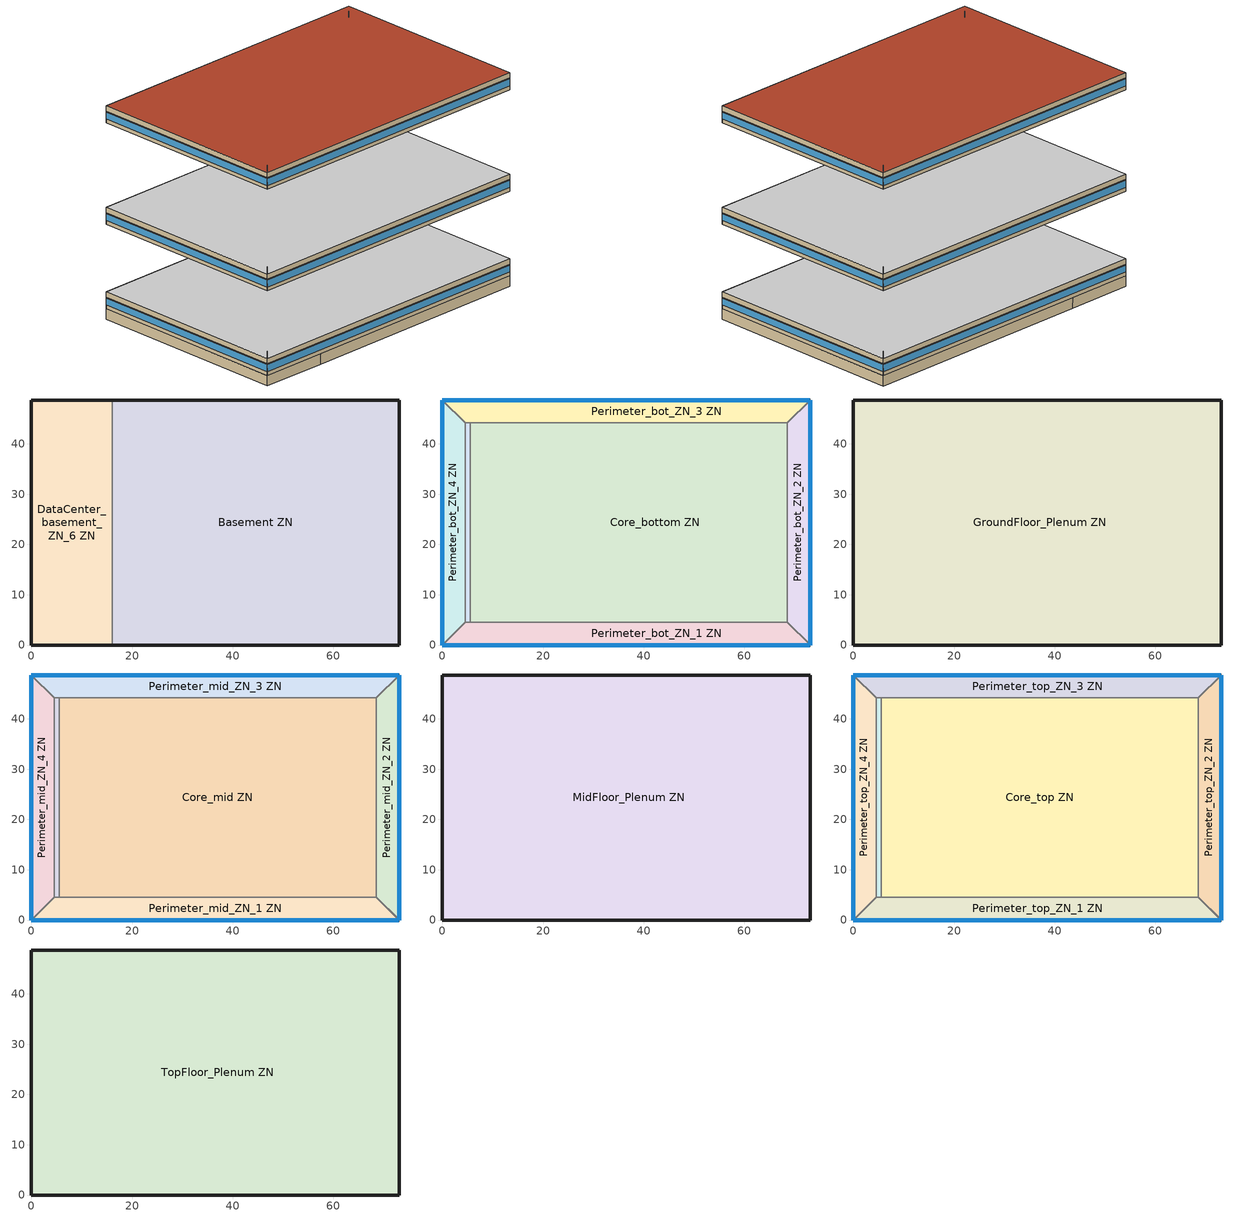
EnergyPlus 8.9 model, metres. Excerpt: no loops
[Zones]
Basement ZN
 floor ground (Basement Floor construction): 73.11,48.74 73.11,0 16.08,0 16.08,48.74 z-2.44
 wall ground (Basement Wall construction): 16.08,0 73.11,0 73.11,48.74 16.08,48.74 z-2.44:0
 wall to DataCenter_basement_ZN_6 ZN (Typical Interior Wall): 16.08,48.74 16.08,0 z-2.44:0
DataCenter_basement_ZN_6 ZN
 floor ground (Basement Floor construction): 16.08,48.74 16.08,0 0,0 0,48.74 z-2.44
 wall ground (Basement Wall construction): 16.08,48.74 0,48.74 0,0 16.08,0 z-2.44:0
Core_bottom ZN
 floor to Basement ZN (Typical Interior Floor): 68.53,44.16 68.53,4.57 16.08,4.57 16.08,44.16 z0
 floor to DataCenter_basement_ZN_6 ZN (Typical Interior Floor): 16.08,44.16 16.08,4.57 5.49,4.57 5.49,44.16 z0
 wall to Perimeter_bot_ZN_2 ZN (Typical Interior Wall): 68.53,4.57 68.53,44.16 z0:2.74
 wall to Perimeter_bot_ZN_3 ZN (Typical Interior Wall): 68.53,44.16 5.49,44.16 z0:2.74
 wall to Perimeter_bot_ZN_1 ZN (Typical Interior Wall): 5.49,4.57 68.53,4.57 z0:2.74
 wall to DataCenter_bot_ZN_6 ZN (Typical Interior Wall): 5.49,44.16 5.49,4.57 z0:2.74
DataCenter_bot_ZN_6 ZN
 floor to DataCenter_basement_ZN_6 ZN (Typical Interior Floor): 5.49,44.16 5.49,4.57 4.57,4.57 4.57,44.16 z0
 wall to Perimeter_bot_ZN_3 ZN (Typical Interior Wall): 5.49,44.16 4.57,44.16 z0:2.74
 wall to Perimeter_bot_ZN_1 ZN (Typical Interior Wall): 4.57,4.57 5.49,4.57 z0:2.74
 wall to Perimeter_bot_ZN_4 ZN (Typical Interior Wall): 4.57,44.16 4.57,4.57 z0:2.74
Perimeter_bot_ZN_1 ZN
 floor to DataCenter_basement_ZN_6 ZN (Typical Interior Floor): 16.08,4.57 16.08,0 0,0 4.57,4.57 z0
 floor to Basement ZN (Typical Interior Floor): 68.53,4.57 73.11,0 16.08,0 16.08,4.57 z0
 wall outside (Typical Insulated Exterior Mass Wall R-6.62): 0,0 73.11,0 z0:2.74
 wall to Perimeter_bot_ZN_2 ZN (Typical Interior Wall): 73.11,0 68.53,4.57 z0:2.74
 wall to Perimeter_bot_ZN_4 ZN (Typical Interior Wall): 4.57,4.57 0,0 z0:2.74
 window (U 0.72 SHGC 0.25 Sgl Ref-B-M Tint 6mm): 0,0 73.11,0 z0.91:2.5
Perimeter_bot_ZN_2 ZN
 floor to Basement ZN (Typical Interior Floor): 73.11,48.74 73.11,0 68.53,4.57 68.53,44.16 z0
 wall outside (Typical Insulated Exterior Mass Wall R-6.62): 73.11,0 73.11,48.74 z0:2.74
 wall to Perimeter_bot_ZN_3 ZN (Typical Interior Wall): 73.11,48.74 68.53,44.16 z0:2.74
 window (U 0.72 SHGC 0.25 Sgl Ref-B-M Tint 6mm): 73.11,0 73.11,48.74 z0.91:2.5
Perimeter_bot_ZN_3 ZN
 floor to DataCenter_basement_ZN_6 ZN (Typical Interior Floor): 16.08,48.74 16.08,44.16 4.57,44.16 0,48.74 z0
 floor to Basement ZN (Typical Interior Floor): 73.11,48.74 68.53,44.16 16.08,44.16 16.08,48.74 z0
 wall outside (Typical Insulated Exterior Mass Wall R-6.62): 73.11,48.74 0,48.74 z0:2.74
 wall to Perimeter_bot_ZN_4 ZN (Typical Interior Wall): 0,48.74 4.57,44.16 z0:2.74
 window (U 0.72 SHGC 0.25 Sgl Ref-B-M Tint 6mm): 73.11,48.74 0,48.74 z0.91:2.5
Perimeter_bot_ZN_4 ZN
 floor to DataCenter_basement_ZN_6 ZN (Typical Interior Floor): 0,48.74 4.57,44.16 4.57,4.57 0,0 z0
 wall outside (Typical Insulated Exterior Mass Wall R-6.62): 0,48.74 0,0 z0:2.74
 window (U 0.72 SHGC 0.25 Sgl Ref-B-M Tint 6mm): 0,48.74 0,0 z0.91:2.5
GroundFloor_Plenum ZN
 floor to Core_bottom ZN (Typical Interior Floor): 68.53,44.16 68.53,4.57 5.49,4.57 5.49,44.16 z2.74
 floor to DataCenter_bot_ZN_6 ZN (Typical Interior Floor): 5.49,44.16 5.49,4.57 4.57,4.57 4.57,44.16 z2.74
 floor to Perimeter_bot_ZN_1 ZN (Typical Interior Floor): 68.53,4.57 73.11,0 0,0 4.57,4.57 z2.74
 floor to Perimeter_bot_ZN_2 ZN (Typical Interior Floor): 73.11,48.74 73.11,0 68.53,4.57 68.53,44.16 z2.74
 floor to Perimeter_bot_ZN_3 ZN (Typical Interior Floor): 73.11,48.74 68.53,44.16 4.57,44.16 0,48.74 z2.74
 floor to Perimeter_bot_ZN_4 ZN (Typical Interior Floor): 0,48.74 4.57,44.16 4.57,4.57 0,0 z2.74
 wall outside (Typical Insulated Exterior Mass Wall R-6.62): 73.11,0 73.11,48.74 0,48.74 0,0 73.11,0 z2.74:3.96
 ceiling adiabatic (Floor Adiabatic construction): 73.11,0 73.11,48.74 0,48.74 0,0 z3.96
Core_mid ZN
 floor adiabatic (Floor Adiabatic construction): 68.53,44.16 68.53,4.57 5.49,4.57 5.49,44.16 z19.82
 wall to Perimeter_mid_ZN_2 ZN (Typical Interior Wall): 68.53,4.57 68.53,44.16 z19.82:22.56
 wall to Perimeter_mid_ZN_3 ZN (Typical Interior Wall): 68.53,44.16 5.49,44.16 z19.82:22.56
 wall to Perimeter_mid_ZN_1 ZN (Typical Interior Wall): 5.49,4.57 68.53,4.57 z19.82:22.56
 wall to DataCenter_mid_ZN_6 ZN (Typical Interior Wall): 5.49,44.16 5.49,4.57 z19.82:22.56
DataCenter_mid_ZN_6 ZN
 floor adiabatic (Floor Adiabatic construction): 5.49,44.16 5.49,4.57 4.57,4.57 4.57,44.16 z19.82
 wall to Perimeter_mid_ZN_3 ZN (Typical Interior Wall): 5.49,44.16 4.57,44.16 z19.82:22.56
 wall to Perimeter_mid_ZN_1 ZN (Typical Interior Wall): 4.57,4.57 5.49,4.57 z19.82:22.56
 wall to Perimeter_mid_ZN_4 ZN (Typical Interior Wall): 4.57,44.16 4.57,4.57 z19.82:22.56
Perimeter_mid_ZN_1 ZN
 floor adiabatic (Floor Adiabatic construction): 68.53,4.57 73.11,0 0,0 4.57,4.57 z19.82
 wall outside (Typical Insulated Exterior Mass Wall R-6.62): 0,0 73.11,0 z19.82:22.56
 wall to Perimeter_mid_ZN_2 ZN (Typical Interior Wall): 73.11,0 68.53,4.57 z19.82:22.56
 wall to Perimeter_mid_ZN_4 ZN (Typical Interior Wall): 4.57,4.57 0,0 z19.82:22.56
 window (U 0.72 SHGC 0.25 Sgl Ref-B-M Tint 6mm): 0,0 73.11,0 z20.73:22.32
Perimeter_mid_ZN_2 ZN
 floor adiabatic (Floor Adiabatic construction): 73.11,48.74 73.11,0 68.53,4.57 68.53,44.16 z19.82
 wall outside (Typical Insulated Exterior Mass Wall R-6.62): 73.11,0 73.11,48.74 z19.82:22.56
 wall to Perimeter_mid_ZN_3 ZN (Typical Interior Wall): 73.11,48.74 68.53,44.16 z19.82:22.56
 window (U 0.72 SHGC 0.25 Sgl Ref-B-M Tint 6mm): 73.11,0 73.11,48.74 z20.73:22.32
Perimeter_mid_ZN_3 ZN
 floor adiabatic (Floor Adiabatic construction): 73.11,48.74 68.53,44.16 4.57,44.16 0,48.74 z19.82
 wall outside (Typical Insulated Exterior Mass Wall R-6.62): 73.11,48.74 0,48.74 z19.82:22.56
 wall to Perimeter_mid_ZN_4 ZN (Typical Interior Wall): 0,48.74 4.57,44.16 z19.82:22.56
 window (U 0.72 SHGC 0.25 Sgl Ref-B-M Tint 6mm): 73.11,48.74 0,48.74 z20.73:22.32
Perimeter_mid_ZN_4 ZN
 floor adiabatic (Floor Adiabatic construction): 0,48.74 4.57,44.16 4.57,4.57 0,0 z19.82
 wall outside (Typical Insulated Exterior Mass Wall R-6.62): 0,48.74 0,0 z19.82:22.56
 window (U 0.72 SHGC 0.25 Sgl Ref-B-M Tint 6mm): 0,48.74 0,0 z20.73:22.32
MidFloor_Plenum ZN
 floor to Core_mid ZN (Typical Interior Floor): 68.53,44.16 68.53,4.57 5.49,4.57 5.49,44.16 z22.56
 floor to DataCenter_mid_ZN_6 ZN (Typical Interior Floor): 5.49,44.16 5.49,4.57 4.57,4.57 4.57,44.16 z22.56
 floor to Perimeter_mid_ZN_1 ZN (Typical Interior Floor): 68.53,4.57 73.11,0 0,0 4.57,4.57 z22.56
 floor to Perimeter_mid_ZN_2 ZN (Typical Interior Floor): 73.11,48.74 73.11,0 68.53,4.57 68.53,44.16 z22.56
 floor to Perimeter_mid_ZN_3 ZN (Typical Interior Floor): 73.11,48.74 68.53,44.16 4.57,44.16 0,48.74 z22.56
 floor to Perimeter_mid_ZN_4 ZN (Typical Interior Floor): 0,48.74 4.57,44.16 4.57,4.57 0,0 z22.56
 wall outside (Typical Insulated Exterior Mass Wall R-6.62): 73.11,0 73.11,48.74 0,48.74 0,0 73.11,0 z22.56:23.78
 ceiling adiabatic (Floor Adiabatic construction): 73.11,0 73.11,48.74 0,48.74 0,0 z23.78
Core_top ZN
 floor adiabatic (Floor Adiabatic construction): 68.53,44.16 68.53,4.57 5.49,4.57 5.49,44.16 z43.6
 wall to Perimeter_top_ZN_2 ZN (Typical Interior Wall): 68.53,4.57 68.53,44.16 z43.6:46.34
 wall to Perimeter_top_ZN_3 ZN (Typical Interior Wall): 68.53,44.16 5.49,44.16 z43.6:46.34
 wall to Perimeter_top_ZN_1 ZN (Typical Interior Wall): 5.49,4.57 68.53,4.57 z43.6:46.34
 wall to DataCenter_top_ZN_6 ZN (Typical Interior Wall): 5.49,44.16 5.49,4.57 z43.6:46.34
DataCenter_top_ZN_6 ZN
 floor adiabatic (Floor Adiabatic construction): 5.49,44.16 5.49,4.57 4.57,4.57 4.57,44.16 z43.6
 wall to Perimeter_top_ZN_3 ZN (Typical Interior Wall): 5.49,44.16 4.57,44.16 z43.6:46.34
 wall to Perimeter_top_ZN_1 ZN (Typical Interior Wall): 4.57,4.57 5.49,4.57 z43.6:46.34
 wall to Perimeter_top_ZN_4 ZN (Typical Interior Wall): 4.57,44.16 4.57,4.57 z43.6:46.34
Perimeter_top_ZN_1 ZN
 floor adiabatic (Floor Adiabatic construction): 68.53,4.57 73.11,0 0,0 4.57,4.57 z43.6
 wall outside (Typical Insulated Exterior Mass Wall R-6.62): 0,0 73.11,0 z43.6:46.34
 wall to Perimeter_top_ZN_2 ZN (Typical Interior Wall): 73.11,0 68.53,4.57 z43.6:46.34
 wall to Perimeter_top_ZN_4 ZN (Typical Interior Wall): 4.57,4.57 0,0 z43.6:46.34
 window (U 0.72 SHGC 0.25 Sgl Ref-B-M Tint 6mm): 0,0 73.11,0 z44.51:46.1
Perimeter_top_ZN_2 ZN
 floor adiabatic (Floor Adiabatic construction): 73.11,48.74 73.11,0 68.53,4.57 68.53,44.16 z43.6
 wall outside (Typical Insulated Exterior Mass Wall R-6.62): 73.11,0 73.11,48.74 z43.6:46.34
 wall to Perimeter_top_ZN_3 ZN (Typical Interior Wall): 73.11,48.74 68.53,44.16 z43.6:46.34
 window (U 0.72 SHGC 0.25 Sgl Ref-B-M Tint 6mm): 73.11,0 73.11,48.74 z44.51:46.1
Perimeter_top_ZN_3 ZN
 floor adiabatic (Floor Adiabatic construction): 73.11,48.74 68.53,44.16 4.57,44.16 0,48.74 z43.6
 wall outside (Typical Insulated Exterior Mass Wall R-6.62): 73.11,48.74 0,48.74 z43.6:46.34
 wall to Perimeter_top_ZN_4 ZN (Typical Interior Wall): 0,48.74 4.57,44.16 z43.6:46.34
 window (U 0.72 SHGC 0.25 Sgl Ref-B-M Tint 6mm): 73.11,48.74 0,48.74 z44.51:46.1
Perimeter_top_ZN_4 ZN
 floor adiabatic (Floor Adiabatic construction): 0,48.74 4.57,44.16 4.57,4.57 0,0 z43.6
 wall outside (Typical Insulated Exterior Mass Wall R-6.62): 0,48.74 0,0 z43.6:46.34
 window (U 0.72 SHGC 0.25 Sgl Ref-B-M Tint 6mm): 0,48.74 0,0 z44.51:46.1
TopFloor_Plenum ZN
 floor to Core_top ZN (Typical Interior Floor): 68.53,44.16 68.53,4.57 5.49,4.57 5.49,44.16 z46.34
 floor to DataCenter_top_ZN_6 ZN (Typical Interior Floor): 5.49,44.16 5.49,4.57 4.57,4.57 4.57,44.16 z46.34
 floor to Perimeter_top_ZN_1 ZN (Typical Interior Floor): 68.53,4.57 73.11,0 0,0 4.57,4.57 z46.34
 floor to Perimeter_top_ZN_2 ZN (Typical Interior Floor): 73.11,48.74 73.11,0 68.53,4.57 68.53,44.16 z46.34
 floor to Perimeter_top_ZN_3 ZN (Typical Interior Floor): 73.11,48.74 68.53,44.16 4.57,44.16 0,48.74 z46.34
 floor to Perimeter_top_ZN_4 ZN (Typical Interior Floor): 0,48.74 4.57,44.16 4.57,4.57 0,0 z46.34
 wall outside (Typical Insulated Exterior Mass Wall R-6.62): 73.11,0 73.11,48.74 0,48.74 0,0 73.11,0 z46.34:47.56
 roof outside (Typical IEAD Roof - Highly Reflective R-20.83): 73.11,0 73.11,48.74 0,48.74 0,0 z47.56
[Building]
Large Office ASHRAE 169-2006-2A: North Axis {deg}=0; Terrain=City; Loads Convergence Tolerance Value=0.04; Temperature Convergence Tolerance Value {deltaC}=0.2; Solar Distribution=FullInteriorAndExterior; Maximum Number of Warmup Days=25; Minimum Number of Warmup Days=6
[Site:Location]
Houston Bush Intercontinental_TX_USA: Latitude {deg}=30; Longitude {deg}=-95.37; Time Zone {hr}=-6; Elevation {m}=29
[Site:GroundTemperature:BuildingSurface]
19.527, 19.502, 19.536, 19.598, 20.002, 21.64, 22.225, 22.375, 21.449, 20.121, 19.802, 19.633
[Site:WaterMainsTemperature]
Calculation Method=Correlation; Annual Average Outdoor Air Temperature {C}=20.3167; Maximum Difference In Monthly Average Outdoor Air Temperatures {deltaC}=17.8
[SizingPeriod:DesignDay] Day of Month=21; Dry-Bulb Temperature Range Modifier Type=DefaultMultipliers; Humidity Condition Type=Wetbulb; Barometric Pressure {Pa}=100977; Rain Indicator=No; Snow Indicator=No; Daylight Saving Time Indicator=No
Name | Month | Day Type | Maximum Dry-Bulb Temperature {C} | Daily Dry-Bulb Temperature Range {deltaC} | Wetbulb or DewPoint at Maximum Dry-Bulb {C} | Wind Speed {m/s} | Wind Direction {deg} | Solar Model Indicator | ASHRAE Clear Sky Optical Depth for Beam Irradiance (taub) | ASHRAE Clear Sky Optical Depth for Diffuse Irradiance (taud) | Sky Clearness
Houston Bush Intercontinental Ann Clg .4% Condns DB=>MWB | 7 | SummerDesignDay | 36 | 10.1 | 24.8 | 3.5 | 170 | ASHRAETau | 0.499 | 1.97
Houston Bush Intercontinental Ann Htg 99.6% Condns DB | 1 | WinterDesignDay | -1.6 | 0 | -1.6 | 2.8 | 0 | ASHRAEClearSky |  |  | 0
[Material]
Name | Roughness | Thickness {m} | Conductivity {W/m-K} | Density {kg/m3} | Specific Heat {J/kg-K} | Thermal Absorptance | Solar Absorptance | Visible Absorptance
1/2IN Gypsum | Smooth | 0.0127 | 0.16 | 784.9 | 830 | 0.9 | 0.4 | 0.4
100mm Normalweight concrete floor | MediumSmooth | 0.1016 | 2.31 | 2322 | 832 | 0.9 | 0.7 | 0.7
1IN Stucco | Smooth | 0.0253 | 0.6918 | 1858 | 837 | 0.9 | 0.7 | 0.92
8IN CONCRETE HW RefBldg | Rough | 0.2032 | 1.311 | 2240 | 836.8 | 0.9 | 0.7 | 0.7
G01 13mm gypsum board | Smooth | 0.0127 | 0.16 | 800 | 1090 | 0.9 | 0.7 | 0.5
M10 200mm concrete block basement wall | MediumRough | 0.2032 | 1.326 | 1842 | 912 | 0.9 | 0.7 | 0.7
Metal Roof Surface | Smooth | 0.0008 | 45.28 | 7824 | 500 | 0.9 | 0.7 | 0.7
Roof Membrane - Highly Reflective | VeryRough | 0.0095 | 0.16 | 1121.29 | 1460 | 0.75 | 0.45 | 0.7
Std Wood 6inch | MediumSmooth | 0.15 | 0.12 | 540 | 1210 | 0.9 | 0.7 | 0.7
[Material:NoMass] Thermal Absorptance=0.9; Solar Absorptance=0.7
Name | Roughness | Thermal Resistance {m2-K/W} | Visible Absorptance
CP02 CARPET PAD | VeryRough | 0.21648 | 0.8
Nonres_Floor_Insulation | MediumSmooth | 2.88292 | 0.7
Typical Insulation R-19.72 | Smooth | 3.4722 | 0.7
Typical Insulation R-4.23 | Smooth | 0.745657 | 0.7
[WindowMaterial:Glazing]
REF B TINT MID 6MM: Optical Data Type=SpectralAverage; Thickness {m}=0.006; Solar Transmittance at Normal Incidence=0.1; Front Side Solar Reflectance at Normal Incidence=0.11; Back Side Solar Reflectance at Normal Incidence=0.41; Visible Transmittance at Normal Incidence=0.13; Front Side Visible Reflectance at Normal Incidence=0.1; Back Side Visible Reflectance at Normal Incidence=0.32; Infrared Transmittance at Normal Incidence=0; Front Side Infrared Hemispherical Emissivity=0.84; Back Side Infrared Hemispherical Emissivity=0.45; Conductivity {W/m-K}=0.9; Dirt Correction Factor for Solar and Visible Transmittance=1; Solar Diffusing=No
[Construction]
Basement Floor construction: M10 200mm concrete block basement wall, CP02 CARPET PAD
Basement Wall construction: M10 200mm concrete block basement wall
Floor Adiabatic construction: CP02 CARPET PAD, 100mm Normalweight concrete floor, Nonres_Floor_Insulation
InteriorFurnishings: Std Wood 6inch
Typical IEAD Roof - Highly Reflective R-20.83: Roof Membrane - Highly Reflective, Typical Insulation R-19.72, Metal Roof Surface
Typical Insulated Exterior Mass Wall R-6.62: 1IN Stucco, 8IN CONCRETE HW RefBldg, Typical Insulation R-4.23, 1/2IN Gypsum
Typical Interior Floor: 100mm Normalweight concrete floor, CP02 CARPET PAD
Typical Interior Wall: G01 13mm gypsum board, G01 13mm gypsum board
U 0.72 SHGC 0.25 Sgl Ref-B-M Tint 6mm: REF B TINT MID 6MM
[Zone]
Name | Part of Total Floor Area | Multiplier
Basement ZN; Core_bottom ZN; Core_top ZN; Perimeter_bot_ZN_1 ZN; Perimeter_bot_ZN_2 ZN; Perimeter_bot_ZN_3 ZN; Perimeter_bot_ZN_4 ZN; Perimeter_top_ZN_1 ZN; Perimeter_top_ZN_2 ZN; Perimeter_top_ZN_3 ZN; Perimeter_top_ZN_4 ZN | Yes
Core_mid ZN; Perimeter_mid_ZN_1 ZN; Perimeter_mid_ZN_2 ZN; Perimeter_mid_ZN_3 ZN; Perimeter_mid_ZN_4 ZN | Yes | 10
DataCenter_basement_ZN_6 ZN; DataCenter_bot_ZN_6 ZN; DataCenter_top_ZN_6 ZN
DataCenter_mid_ZN_6 ZN |  | 10
GroundFloor_Plenum ZN; TopFloor_Plenum ZN | No
MidFloor_Plenum ZN | No | 10
[InternalMass] Construction=InteriorFurnishings
Name | Zone | Surface Area {m2}
Basement Mass | Basement ZN | 5558.85
Core_bottom Mass | Core_bottom ZN | 4992.24
Core_mid Mass | Core_mid ZN | 4992.24
Core_top Mass | Core_top ZN | 4992.24
DataCenter_basement_ZN_6 Mass | DataCenter_basement_ZN_6 ZN | 1567.36
DataCenter_bot_ZN_6 Mass | DataCenter_bot_ZN_6 ZN | 72.4055
DataCenter_mid_ZN_6 Mass | DataCenter_mid_ZN_6 ZN | 72.4055
DataCenter_top_ZN_6 Mass | DataCenter_top_ZN_6 ZN | 72.4055
Perimeter_bot_ZN_1 Mass | Perimeter_bot_ZN_1 ZN | 626.839
Perimeter_bot_ZN_2 Mass | Perimeter_bot_ZN_2 ZN | 403.95
Perimeter_bot_ZN_3 Mass | Perimeter_bot_ZN_3 ZN | 626.826
Perimeter_bot_ZN_4 Mass | Perimeter_bot_ZN_4 ZN | 403.95
Perimeter_mid_ZN_1 Mass | Perimeter_mid_ZN_1 ZN | 626.839
Perimeter_mid_ZN_2 Mass | Perimeter_mid_ZN_2 ZN | 403.95
Perimeter_mid_ZN_3 Mass | Perimeter_mid_ZN_3 ZN | 626.826
Perimeter_mid_ZN_4 Mass | Perimeter_mid_ZN_4 ZN | 403.95
Perimeter_top_ZN_1 Mass | Perimeter_top_ZN_1 ZN | 626.839
Perimeter_top_ZN_2 Mass | Perimeter_top_ZN_2 ZN | 403.95
Perimeter_top_ZN_3 Mass | Perimeter_top_ZN_3 ZN | 626.826
Perimeter_top_ZN_4 Mass | Perimeter_top_ZN_4 ZN | 403.95
[ZoneInfiltration:DesignFlowRate] Design Flow Rate Calculation Method=Flow/ExteriorArea; Constant Term Coefficient=0; Temperature Term Coefficient=0; Velocity Term Coefficient=0.224; Velocity Squared Term Coefficient=0
Name | Zone or ZoneList | Schedule | Flow per Exterior Surface Area {m3/s-m2}
GroundFloor_Plenum Infiltration | GroundFloor_Plenum ZN | Always On Discrete | 0.000569573
MidFloor_Plenum Infiltration | MidFloor_Plenum ZN | Always On Discrete | 0.000569573
Perimeter_bot_ZN_1 Infiltration | Perimeter_bot_ZN_1 ZN | OfficeLarge INFIL_SCH_PNNL | 0.000569573
Perimeter_bot_ZN_2 Infiltration | Perimeter_bot_ZN_2 ZN | OfficeLarge INFIL_SCH_PNNL | 0.000569573
Perimeter_bot_ZN_3 Infiltration | Perimeter_bot_ZN_3 ZN | OfficeLarge INFIL_SCH_PNNL | 0.000569573
Perimeter_bot_ZN_4 Infiltration | Perimeter_bot_ZN_4 ZN | OfficeLarge INFIL_SCH_PNNL | 0.000569573
Perimeter_mid_ZN_1 Infiltration | Perimeter_mid_ZN_1 ZN | OfficeLarge INFIL_SCH_PNNL | 0.000569573
Perimeter_mid_ZN_2 Infiltration | Perimeter_mid_ZN_2 ZN | OfficeLarge INFIL_SCH_PNNL | 0.000569573
Perimeter_mid_ZN_3 Infiltration | Perimeter_mid_ZN_3 ZN | OfficeLarge INFIL_SCH_PNNL | 0.000569573
Perimeter_mid_ZN_4 Infiltration | Perimeter_mid_ZN_4 ZN | OfficeLarge INFIL_SCH_PNNL | 0.000569573
Perimeter_top_ZN_1 Infiltration | Perimeter_top_ZN_1 ZN | OfficeLarge INFIL_SCH_PNNL | 0.000569573
Perimeter_top_ZN_2 Infiltration | Perimeter_top_ZN_2 ZN | OfficeLarge INFIL_SCH_PNNL | 0.000569573
Perimeter_top_ZN_3 Infiltration | Perimeter_top_ZN_3 ZN | OfficeLarge INFIL_SCH_PNNL | 0.000569573
Perimeter_top_ZN_4 Infiltration | Perimeter_top_ZN_4 ZN | OfficeLarge INFIL_SCH_PNNL | 0.000569573
TopFloor_Plenum Infiltration | TopFloor_Plenum ZN | Always On Discrete | 4.38381e-05
[AvailabilityManager:NightCycle]
Availability Manager Night Cycle 9: Applicability Schedule=Always On Discrete; Fan Schedule=Always On Discrete; Control Type=CycleOnAnyZoneFansOnly; Thermostat Tolerance {deltaC}=1; Cycling Run Time Control Type=FixedRunTime; Cycling Run Time {s}=3600
[SetpointManager:MixedAir]
20 Zone DOAS Htg Coil Outlet Air Node OS Default SPM: Control Variable=Temperature; Setpoint Node or NodeList=20 Zone DOAS Htg Coil Outlet Air Node
[AvailabilityManager:Scheduled]
Air Loop HVAC Outdoor Air System 1 Availability Manager: Schedule=Always On Discrete
[SetpointManager:OutdoorAirReset]
20 Zone DOAS SAT Reset: Control Variable=Temperature; Setpoint at Outdoor Low Temperature {C}=21.1111; Outdoor Low Temperature {C}=15.5556; Setpoint at Outdoor High Temperature {C}=15.5556; Outdoor High Temperature {C}=21.1111; Setpoint Node or NodeList=20 Zone DOAS Supply Outlet Node
[Exterior:Lights]
Name | Schedule | Design Level {W} | Control Option
Fuel equipment 1 | Large Office BLDG ELEVATORS | 244444 | ScheduleNameOnly
Fuel equipment 2 | OfficeLarge ELEV_LIGHT_FAN_SCH_ADD_DF | 1270.8 | ScheduleNameOnly
NonDimming Exterior Lights Def | OfficeLarge Exterior_lighting_schedule_a | 12979.2 | AstronomicalClock
Occ Sensing Exterior Lights Def | OfficeLarge Exterior_lighting_schedule_b | 43305.1 | AstronomicalClock
[Schedule:Day:Interval]
Large Office BLDG ELEVATORS Default; Large Office BLDG ELEVATORS Summer Design Day; Large Office BLDG ELEVATORS Winter Design Day; OfficeLarge ELEV_LIGHT_FAN_SCH_ADD_DF Default: No, 04:00, 0.05, 05:00, 0.1, 06:00, 0.2, 07:00, 0.4, 09:00, 0.5, 10:00, 0.35, 16:00, 0.15, 17:00, 0.35, 19:00, 0.5, 21:00, 0.4, 22:00, 0.3, 23:00, 0.2, 24:00, 0.1
OfficeLarge ELEV_LIGHT_FAN_SCH_ADD_DF Summer Design Day: No, 24:00, 0.5
OfficeLarge ELEV_LIGHT_FAN_SCH_ADD_DF Winter Design Day: No, 24:00, 0.05
OfficeLarge Exterior_lighting_schedule_a Default; OfficeLarge Exterior_lighting_schedule_a Summer Design Day; OfficeLarge Exterior_lighting_schedule_a Winter Design Day: No, 06:00, 0, 24:00, 1
OfficeLarge Exterior_lighting_schedule_b Default; OfficeLarge Exterior_lighting_schedule_b Summer Design Day; OfficeLarge Exterior_lighting_schedule_b Winter Design Day: No, 06:00, 0.7, 24:00, 1
OfficeLarge INFIL_SCH_PNNL Default: No, 24:00, 1
OfficeLarge INFIL_SCH_PNNL SmrDsn|Wkdy Day; OfficeLarge INFIL_SCH_PNNL Summer Design Day: No, 06:00, 1, 22:00, 0.25, 24:00, 1
OfficeLarge INFIL_SCH_PNNL Winter Design Day; OfficeLarge INFIL_SCH_PNNL WntrDsn|Sat Day: No, 06:00, 1, 18:00, 0.25, 24:00, 1
[Schedule:Week:Daily]
Schedule:Week:Daily {0083f47a-be1b-47d7-b4b8-804d0425d638}: Large Office BLDG ELEVATORS Default, Large Office BLDG ELEVATORS Default, Large Office BLDG ELEVATORS Default, Large Office BLDG ELEVATORS Default, Large Office BLDG ELEVATORS Default, Large Office BLDG ELEVATORS Default, Large Office BLDG ELEVATORS Default, Large Office BLDG ELEVATORS Default, Large Office BLDG ELEVATORS Summer Design Day, Large Office BLDG ELEVATORS Winter Design Day, Large Office BLDG ELEVATORS Default, Large Office BLDG ELEVATORS Default
Schedule:Week:Daily {c3bf28a1-574e-4080-bd73-044c9ad5d032}: OfficeLarge ELEV_LIGHT_FAN_SCH_ADD_DF Default, OfficeLarge ELEV_LIGHT_FAN_SCH_ADD_DF Default, OfficeLarge ELEV_LIGHT_FAN_SCH_ADD_DF Default, OfficeLarge ELEV_LIGHT_FAN_SCH_ADD_DF Default, OfficeLarge ELEV_LIGHT_FAN_SCH_ADD_DF Default, OfficeLarge ELEV_LIGHT_FAN_SCH_ADD_DF Default, OfficeLarge ELEV_LIGHT_FAN_SCH_ADD_DF Default, OfficeLarge ELEV_LIGHT_FAN_SCH_ADD_DF Default, OfficeLarge ELEV_LIGHT_FAN_SCH_ADD_DF Summer Design Day, OfficeLarge ELEV_LIGHT_FAN_SCH_ADD_DF Winter Design Day, OfficeLarge ELEV_LIGHT_FAN_SCH_ADD_DF Default, OfficeLarge ELEV_LIGHT_FAN_SCH_ADD_DF Default
Schedule:Week:Daily {ddfc818c-80a8-4eec-b71a-4902410010de}: OfficeLarge Exterior_lighting_schedule_a Default, OfficeLarge Exterior_lighting_schedule_a Default, OfficeLarge Exterior_lighting_schedule_a Default, OfficeLarge Exterior_lighting_schedule_a Default, OfficeLarge Exterior_lighting_schedule_a Default, OfficeLarge Exterior_lighting_schedule_a Default, OfficeLarge Exterior_lighting_schedule_a Default, OfficeLarge Exterior_lighting_schedule_a Default, OfficeLarge Exterior_lighting_schedule_a Summer Design Day, OfficeLarge Exterior_lighting_schedule_a Winter Design Day, OfficeLarge Exterior_lighting_schedule_a Default, OfficeLarge Exterior_lighting_schedule_a Default
Schedule:Week:Daily {5d1fcf7b-4e22-430a-9a5e-8776d24511cf}: OfficeLarge Exterior_lighting_schedule_b Default, OfficeLarge Exterior_lighting_schedule_b Default, OfficeLarge Exterior_lighting_schedule_b Default, OfficeLarge Exterior_lighting_schedule_b Default, OfficeLarge Exterior_lighting_schedule_b Default, OfficeLarge Exterior_lighting_schedule_b Default, OfficeLarge Exterior_lighting_schedule_b Default, OfficeLarge Exterior_lighting_schedule_b Default, OfficeLarge Exterior_lighting_schedule_b Summer Design Day, OfficeLarge Exterior_lighting_schedule_b Winter Design Day, OfficeLarge Exterior_lighting_schedule_b Default, OfficeLarge Exterior_lighting_schedule_b Default
Schedule:Week:Daily {f2dc246d-04ff-4cdc-b057-ec83125ee2c5}: OfficeLarge INFIL_SCH_PNNL Default, OfficeLarge INFIL_SCH_PNNL SmrDsn|Wkdy Day, OfficeLarge INFIL_SCH_PNNL SmrDsn|Wkdy Day, OfficeLarge INFIL_SCH_PNNL SmrDsn|Wkdy Day, OfficeLarge INFIL_SCH_PNNL SmrDsn|Wkdy Day, OfficeLarge INFIL_SCH_PNNL SmrDsn|Wkdy Day, OfficeLarge INFIL_SCH_PNNL WntrDsn|Sat Day, OfficeLarge INFIL_SCH_PNNL Default, OfficeLarge INFIL_SCH_PNNL Summer Design Day, OfficeLarge INFIL_SCH_PNNL Winter Design Day, OfficeLarge INFIL_SCH_PNNL Default, OfficeLarge INFIL_SCH_PNNL Default
[Schedule:Year]
Large Office BLDG ELEVATORS: Schedule:Week:Daily {0083f47a-be1b-47d7-b4b8-804d0425d638}, 1, 1, 12, 31
OfficeLarge ELEV_LIGHT_FAN_SCH_ADD_DF: Schedule:Week:Daily {c3bf28a1-574e-4080-bd73-044c9ad5d032}, 1, 1, 12, 31
OfficeLarge Exterior_lighting_schedule_a: Schedule:Week:Daily {ddfc818c-80a8-4eec-b71a-4902410010de}, 1, 1, 12, 31
OfficeLarge Exterior_lighting_schedule_b: Schedule:Week:Daily {5d1fcf7b-4e22-430a-9a5e-8776d24511cf}, 1, 1, 12, 31
OfficeLarge INFIL_SCH_PNNL: Schedule:Week:Daily {f2dc246d-04ff-4cdc-b057-ec83125ee2c5}, 1, 1, 12, 31
[Schedule:Constant]
Always On Discrete: Hourly Value=1
